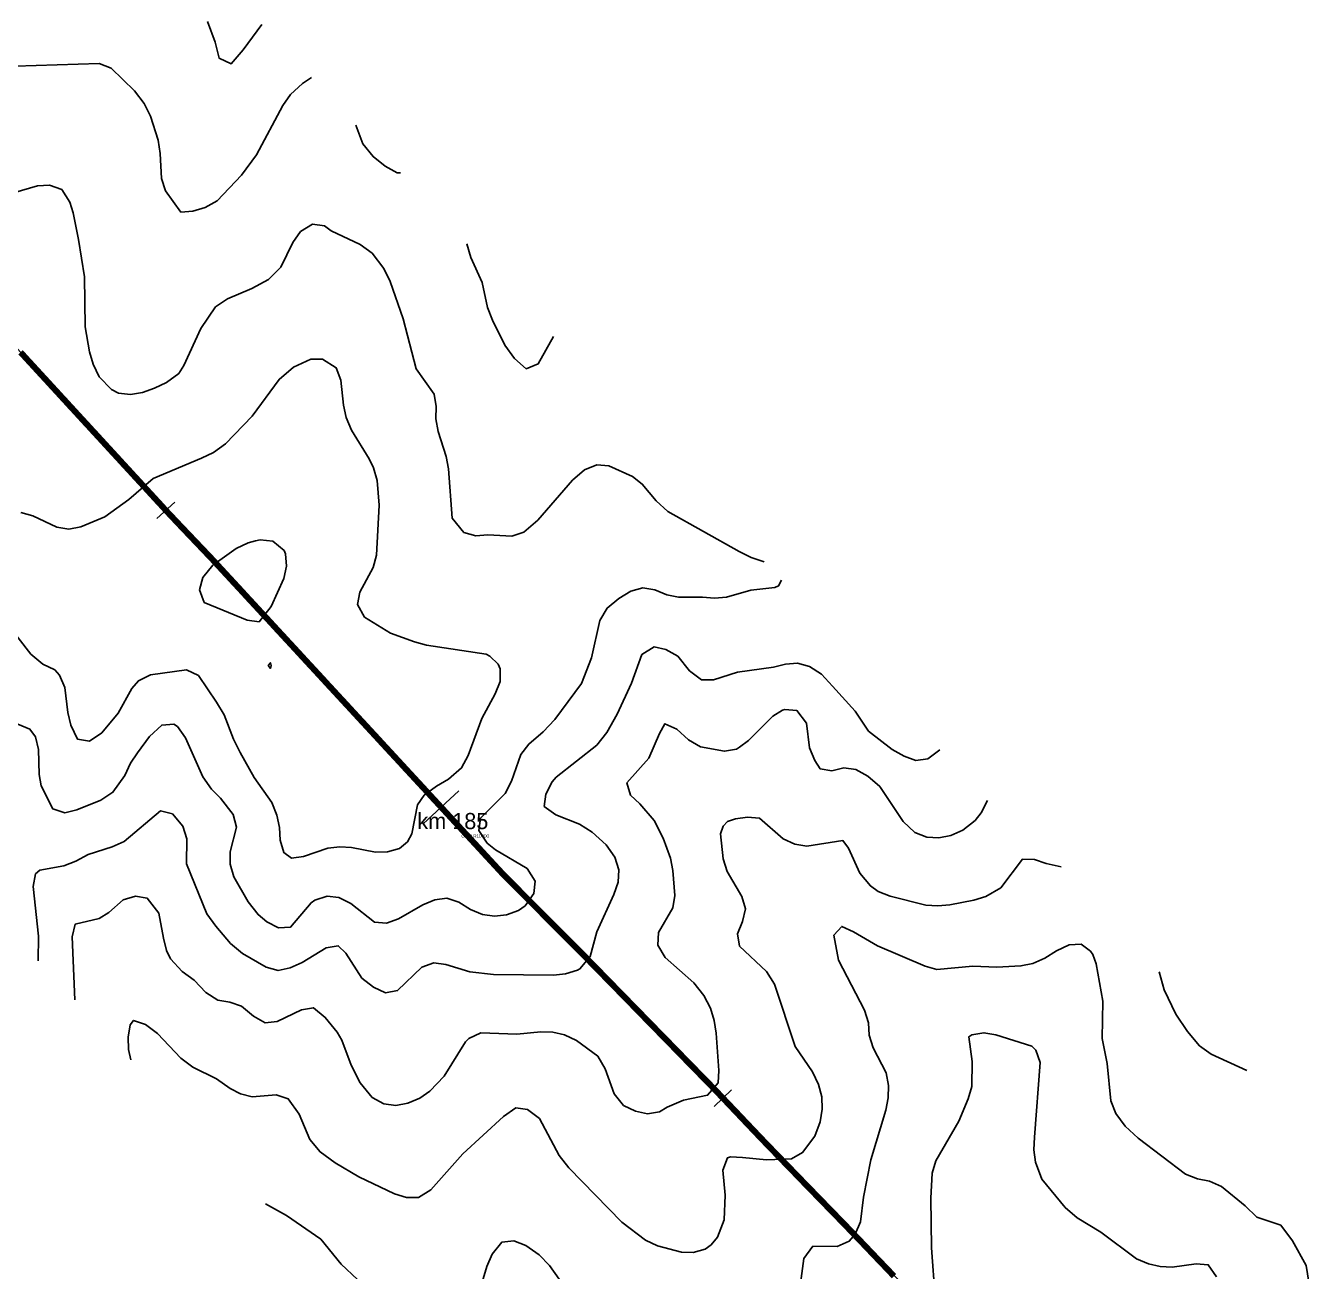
# Model space of a CAD drawing. Header units: metres. Extents: x 697254 to 930473, y 8023396 to 8227001.
# Drawn here: x 796579 to 799754, y 8123461 to 8126539 of the extents above; entities that cross this region are included whole.
import ezdxf

# ---------------------------------------------------------------- set-up
doc = ezdxf.new("R2010")
doc.units = ezdxf.units.M
for name, color, linetype in [('ALIGNMENT_FITTED', 4, 'Continuous'), ('CENTRELINE', 7, 'Continuous'), ('CHAINAGE', 7, 'Continuous'), ('CONTOUR_10M', 33, 'Continuous'), ('CONTOUR_INDEX_50M', 34, 'Continuous'), ('CURVE_LABELS', 4, 'Continuous'), ('GRADE_0-4', 3, 'Continuous'), ('GRADE_4-6', 2, 'Continuous'), ('GRADE_6-8', 30, 'Continuous')]:
    doc.layers.add(name, color=color, linetype=linetype)

msp = doc.modelspace()

# ---------------------------------------------------------------- linework, layer by layer
at = {"layer": 'ALIGNMENT_FITTED'}
for p, q in [((797585.4, 8124629.9), (794786.8, 8127655.5)), ((798760.6, 8123414.5), (797749.3, 8124456.9))]:
    msp.add_line(p, q, dxfattribs=at)
msp.add_arc((804926.6, 8131420.1), 10000, -137.23321, -135.86768, dxfattribs=at)
at = {"layer": 'CENTRELINE'}
msp.add_polyline3d([(798718.2, 8123456.3, 1164.9), (798711.3, 8123463.6, 1165.3), (798704.4, 8123470.8, 1165.8), (798697.5, 8123478, 1165.9), (798690.6, 8123485.3, 1166), (798683.6, 8123492.5, 1166.2), (798676.7, 8123499.7, 1166.5), (798669.8, 8123507, 1166.9), (798662.9, 8123514.2, 1167.5), (798656, 8123521.4, 1167.9), (798649.1, 8123528.7, 1168.7), (798642.2, 8123535.9, 1169.5), (798635.2, 8123543.1, 1170.1), (798628.3, 8123550.4, 1170.5), (798621.4, 8123557.6, 1170.7), (798614.5, 8123564.8, 1171), (798607.6, 8123572.1, 1171.3), (798600.6, 8123579.2, 1171.7), (798593.6, 8123586.4, 1172), (798586.7, 8123593.6, 1172.3), (798579.7, 8123600.8, 1172.6), (798572.7, 8123607.9, 1172.9), (798565.7, 8123615.1, 1173.3), (798558.7, 8123622.3, 1173.7), (798551.8, 8123629.5, 1174.2), (798544.8, 8123636.6, 1174.7), (798537.8, 8123643.8, 1175), (798530.8, 8123651, 1175.5), (798523.9, 8123658.2, 1176), (798516.9, 8123665.3, 1176.6), (798509.9, 8123672.5, 1177.1), (798502.9, 8123679.7, 1177.6), (798496, 8123686.9, 1178.2), (798489, 8123694.1, 1178.6), (798482.1, 8123701.3, 1179), (798475.1, 8123708.5, 1179.3), (798468.2, 8123715.6, 1179.4), (798461.2, 8123722.8, 1179.6), (798454.2, 8123730, 1179.7), (798447.3, 8123737.2, 1179.6), (798440.3, 8123744.4, 1179.7), (798433.4, 8123751.6, 1180.3), (798426.4, 8123758.8, 1180.9), (798419.4, 8123766, 1181.6), (798412.5, 8123773.2, 1182.3), (798405.5, 8123780.4, 1182.8), (798398.6, 8123787.6, 1183.2), (798391.7, 8123794.8, 1183.6), (798384.8, 8123802.1, 1183.8), (798377.9, 8123809.3, 1184.5), (798371, 8123816.6, 1185.2), (798364.1, 8123823.9, 1185.5), (798357.2, 8123831.1, 1185.7), (798350.3, 8123838.4, 1186), (798343.5, 8123845.6, 1186.7), (798336.6, 8123852.9, 1187.2), (798329.7, 8123860.1, 1187.6), (798322.8, 8123867.4, 1188), (798315.9, 8123874.7, 1188.4), (798309, 8123881.9, 1188.8), (798302.1, 8123889.2, 1189.1), (798295.2, 8123896.4, 1189.3), (798288.4, 8123903.7, 1189.9), (798281.4, 8123910.9, 1190.4), (798274.4, 8123918.1, 1190.9), (798267.5, 8123925.3, 1191.2), (798260.5, 8123932.4, 1191.4), (798253.5, 8123939.6, 1191.7), (798246.5, 8123946.7, 1192), (798239.5, 8123953.9, 1192.4), (798232.5, 8123961, 1192.8), (798225.5, 8123968.2, 1193.3), (798218.5, 8123975.4, 1193.9), (798211.5, 8123982.5, 1194.6), (798204.5, 8123989.7, 1195.3), (798197.5, 8123996.8, 1195.2), (798190.5, 8124004, 1195), (798183.6, 8124011.2, 1194.8), (798176.6, 8124018.3, 1194.6), (798169.6, 8124025.5, 1194.7), (798162.6, 8124032.6, 1195), (798155.6, 8124039.8, 1195.4), (798148.6, 8124047, 1195.8), (798141.6, 8124054.1, 1196.1), (798134.6, 8124061.3, 1196.1), (798127.6, 8124068.4, 1196.1), (798120.6, 8124075.6, 1196.1), (798113.6, 8124082.8, 1196.1), (798106.6, 8124089.9, 1196.1), (798099.7, 8124097.1, 1196.2), (798092.7, 8124104.2, 1196.2), (798085.7, 8124111.4, 1196.1), (798078.7, 8124118.6, 1196.2), (798071.7, 8124125.7, 1196.3), (798064.7, 8124132.9, 1196.4), (798057.7, 8124140, 1196.5), (798050.7, 8124147.2, 1196.7), (798043.7, 8124154.4, 1196.9), (798036.7, 8124161.5, 1197.2), (798029.7, 8124168.7, 1197.5), (798022.7, 8124175.8, 1197.8), (798015.8, 8124183, 1198), (798008.8, 8124190.1, 1198.2), (798001.8, 8124197.3, 1198.4), (797994.8, 8124204.5, 1198.8), (797987.8, 8124211.6, 1199.3), (797980.8, 8124218.8, 1199.6), (797973.8, 8124225.9, 1200), (797966.8, 8124233.1, 1200.3), (797959.8, 8124240.2, 1200.7), (797952.7, 8124247.3, 1201.2), (797945.7, 8124254.4, 1201.8), (797938.6, 8124261.5, 1202.5), (797931.5, 8124268.6, 1203.3), (797924.5, 8124275.7, 1203.9), (797917.4, 8124282.8, 1204.3), (797910.3, 8124289.9, 1204.7), (797903.3, 8124296.9, 1205.2), (797896.2, 8124304, 1205.8), (797889.2, 8124311.1, 1206.4), (797882.1, 8124318.2, 1206.9), (797875, 8124325.3, 1207.3), (797868, 8124332.4, 1207.8), (797860.9, 8124339.5, 1208.3), (797853.9, 8124346.6, 1208.7), (797846.8, 8124353.7, 1208.9), (797839.7, 8124360.8, 1209.3), (797832.7, 8124367.9, 1209.7), (797825.6, 8124374.9, 1210.3), (797818.6, 8124382, 1210.7), (797811.5, 8124389.1, 1211.1), (797804.4, 8124396.2, 1211.4), (797797.4, 8124403.3, 1211.5), (797790.3, 8124410.4, 1211.9), (797783.3, 8124417.5, 1212.2), (797776.2, 8124424.6, 1212.6), (797769.1, 8124431.7, 1212.8), (797762.1, 8124438.8, 1212.8), (797755.2, 8124446, 1212.7), (797748.4, 8124453.4, 1212.5), (797741.6, 8124460.7, 1212.3), (797734.8, 8124468.1, 1212.3), (797728, 8124475.4, 1212.2), (797721.2, 8124482.8, 1212.1), (797714.4, 8124490.1, 1211.8), (797707.7, 8124497.5, 1211.5), (797700.9, 8124504.8, 1211.5), (797694.1, 8124512.2, 1211.4), (797687.3, 8124519.5, 1211.3), (797680.5, 8124526.9, 1211.6), (797673.7, 8124534.2, 1211.9), (797666.9, 8124541.6, 1212.1), (797660.1, 8124548.9, 1212.4), (797653.3, 8124556.3, 1212.8), (797646.5, 8124563.6, 1213.1), (797639.8, 8124571, 1213.2), (797633, 8124578.3, 1213.4), (797626.2, 8124585.7, 1213.8), (797619.4, 8124593, 1214.5), (797612.6, 8124600.4, 1215.1), (797605.8, 8124607.7, 1215.7), (797599, 8124615.1, 1216.3), (797592.2, 8124622.5, 1217.2), (797585.4, 8124629.8, 1218.1), (797578.7, 8124637.2, 1218.9), (797571.9, 8124644.5, 1219.6), (797565.1, 8124651.9, 1220.3), (797558.3, 8124659.2, 1221.2), (797551.5, 8124666.6, 1222.1), (797544.7, 8124673.9, 1222.9), (797537.9, 8124681.3, 1223.4), (797531.1, 8124688.6, 1223.9), (797524.3, 8124696, 1224.3), (797517.5, 8124703.3, 1224.7), (797510.8, 8124710.7, 1225.1), (797504, 8124718, 1225.6), (797497.2, 8124725.4, 1226.1), (797490.4, 8124732.7, 1226.4), (797483.6, 8124740.1, 1226.6), (797476.8, 8124747.4, 1227), (797470, 8124754.8, 1227.5), (797463.2, 8124762.1, 1227.8), (797456.4, 8124769.5, 1228), (797449.7, 8124776.8, 1228.2), (797442.9, 8124784.2, 1228.5), (797436.1, 8124791.5, 1228.5), (797429.3, 8124798.9, 1228.4), (797422.5, 8124806.2, 1228), (797415.7, 8124813.6, 1227.9), (797408.9, 8124820.9, 1227.9), (797402.1, 8124828.3, 1227.9), (797395.3, 8124835.6, 1227.9), (797388.5, 8124843, 1227.8), (797381.8, 8124850.3, 1227.9), (797375, 8124857.7, 1228), (797368.2, 8124865, 1228), (797361.4, 8124872.4, 1228.1), (797354.6, 8124879.7, 1228.1), (797347.8, 8124887.1, 1228.1), (797341, 8124894.4, 1228.2), (797334.2, 8124901.8, 1228.2), (797327.4, 8124909.1, 1228.2), (797320.6, 8124916.5, 1228.3), (797313.9, 8124923.9, 1228.3), (797307.1, 8124931.2, 1228.3), (797300.3, 8124938.6, 1228.2), (797293.5, 8124945.9, 1228.2), (797286.7, 8124953.3, 1228.1), (797279.9, 8124960.6, 1228.2), (797273.1, 8124968, 1228.2), (797266.3, 8124975.3, 1228.3), (797259.5, 8124982.7, 1228.3), (797252.8, 8124990, 1228.4), (797246, 8124997.4, 1228.3), (797239.2, 8125004.7, 1228.3), (797232.4, 8125012.1, 1228.2), (797225.6, 8125019.4, 1228.2), (797218.8, 8125026.8, 1228.3), (797212, 8125034.1, 1228.4), (797205.2, 8125041.5, 1228.6), (797198.4, 8125048.8, 1228.8), (797191.6, 8125056.2, 1229.3), (797184.9, 8125063.5, 1229.7), (797178.1, 8125070.9, 1230), (797171.3, 8125078.2, 1230.1), (797164.5, 8125085.6, 1230.3), (797157.7, 8125092.9, 1230.4), (797150.9, 8125100.3, 1230.5), (797144.1, 8125107.6, 1230.7), (797137.3, 8125115, 1230.9), (797130.5, 8125122.3, 1231), (797123.7, 8125129.7, 1231.1), (797117, 8125137, 1231.2), (797110.2, 8125144.4, 1231.3), (797103.4, 8125151.7, 1231.3), (797096.6, 8125159.1, 1231.2), (797089.8, 8125166.4, 1231.1), (797083, 8125173.8, 1231.1), (797076.2, 8125181.1, 1231), (797069.4, 8125188.5, 1230.8), (797062.6, 8125195.8, 1230.5), (797055.8, 8125203.2, 1230.2), (797049.1, 8125210.5, 1229.9), (797042.3, 8125217.9, 1229.6), (797035.4, 8125225.2, 1229.4), (797028.5, 8125232.4, 1229.4), (797021.6, 8125239.7, 1229.3), (797014.7, 8125246.9, 1229), (797007.8, 8125254.2, 1228.6), (797000.9, 8125261.4, 1228), (796994, 8125268.7, 1227.5), (796987.1, 8125275.9, 1227.1), (796980.2, 8125283.2, 1226.8), (796973.3, 8125290.4, 1226.4), (796966.4, 8125297.7, 1226.1), (796959.5, 8125304.9, 1225.6), (796952.7, 8125312.2, 1225.1), (796945.8, 8125319.4, 1224.7), (796938.9, 8125326.7, 1224.2), (796932, 8125334, 1223.7), (796925.2, 8125341.3, 1223.3), (796918.4, 8125348.7, 1222.9), (796911.7, 8125356.1, 1222.5), (796904.9, 8125363.4, 1222.1), (796898.1, 8125370.8, 1221.7), (796891.3, 8125378.2, 1221.2), (796884.6, 8125385.5, 1220.9), (796877.8, 8125392.9, 1220.6), (796871, 8125400.3, 1220.2), (796864.3, 8125407.6, 1219.8), (796857.5, 8125415, 1219.2), (796850.7, 8125422.4, 1218.7), (796843.9, 8125429.7, 1218.1), (796837.2, 8125437.1, 1217.5), (796830.4, 8125444.5, 1216.8), (796823.6, 8125451.8, 1216.3), (796816.8, 8125459.2, 1216), (796810.1, 8125466.6, 1215.7), (796803.3, 8125473.9, 1215.4), (796796.5, 8125481.3, 1215.3), (796789.7, 8125488.7, 1215), (796783, 8125496, 1214.6), (796776.2, 8125503.4, 1213.9), (796769.4, 8125510.8, 1213.4), (796762.7, 8125518.1, 1212.7), (796755.9, 8125525.5, 1212.3), (796749.1, 8125532.9, 1211.8), (796742.3, 8125540.2, 1211.6), (796735.6, 8125547.6, 1211.2), (796728.8, 8125554.9, 1211), (796722, 8125562.3, 1210.7), (796715.2, 8125569.7, 1210.6), (796708.5, 8125577, 1210.9), (796701.7, 8125584.4, 1211.3), (796694.9, 8125591.8, 1211.7), (796688.1, 8125599.1, 1212), (796681.4, 8125606.5, 1212.3), (796674.6, 8125613.9, 1212.7), (796667.8, 8125621.2, 1213.2), (796661.1, 8125628.6, 1213.8), (796654.3, 8125636, 1214.1), (796647.5, 8125643.3, 1214.4), (796640.7, 8125650.7, 1214.6), (796634, 8125658.1, 1214.9), (796627.2, 8125665.4, 1215.1), (796620.4, 8125672.8, 1215.2), (796613.6, 8125680.2, 1215.4), (796606.9, 8125687.5, 1215.5), (796600.1, 8125694.9, 1215.7), (796593.3, 8125702.3, 1215.9), (796586.5, 8125709.6, 1216), (796579.8, 8125717, 1216.2), (796573, 8125724.4, 1216.3)], dxfattribs=at)
at = {"layer": 'CHAINAGE'}
for p, q in [((796947.3, 8125361.6), (796903.1, 8125321)), ((797649.9, 8124648.5), (797561.7, 8124567)), ((798323.9, 8123909.8), (798280.4, 8123868.5))]:
    msp.add_line(p, q, dxfattribs=at)
at = {"layer": 'CONTOUR_10M'}
for points, elevation in [([(797028.6, 8126549.2), (797047, 8126497.7), (797057, 8126458.5), (797086.4, 8126444.4), (797116.5, 8126478.6), (797162.6, 8126541.4)], 1190), ([(796548.8, 8126126), (796608.3, 8126143.3), (796637.9, 8126144.7), (796667.9, 8126133.9), (796687.7, 8126102.9), (796696.2, 8126076.4), (796709.1, 8126010.3), (796724.2, 8125917.8), (796726.1, 8125794.7), (796736.2, 8125733), (796745.3, 8125702.1), (796760.5, 8125671.1), (796790.7, 8125639.9), (796808.3, 8125630.8), (796837.9, 8125627.2), (796867.6, 8125632.6), (796897.3, 8125642.8), (796927.1, 8125657.3), (796957.1, 8125679), (796969.8, 8125698.9), (797011.6, 8125790.6), (797048.2, 8125844.4), (797078.1, 8125864.1), (797137.7, 8125889.5), (797179.1, 8125911.3), (797209.3, 8125941.7), (797239.2, 8126002.8), (797258.2, 8126030.1), (797288, 8126048.2), (797317.6, 8126044.3), (797333.7, 8126032.2), (797405.8, 8125997.7), (797435.1, 8125976.8), (797464.2, 8125939), (797479.9, 8125907), (797512.3, 8125814.3), (797544.2, 8125690.8), (797588.3, 8125628.6), (797593.8, 8125597.8), (797592.8, 8125567), (797598.7, 8125536.2), (797618.5, 8125474.4), (797624.2, 8125443.5), (797633.1, 8125321.6), (797662.2, 8125286.5), (797691.7, 8125278.4), (797721.3, 8125280.6), (797780.5, 8125277.7), (797810.3, 8125287.5), (797844.7, 8125317.3), (797930.5, 8125415.5), (797960.5, 8125441.1), (797990.3, 8125453.7), (798019.9, 8125451), (798078.7, 8125425), (798103, 8125405.9), (798137.1, 8125364.9), (798166.4, 8125338.5), (798342.6, 8125239.9), (798372, 8125224.6), (798404.6, 8125213.8)], 1210), ([(797240.5, 8125695.1), (797283.3, 8125714.7), (797312.9, 8125714.9), (797346.2, 8125693.6), (797357.7, 8125662.7), (797364.2, 8125601), (797371, 8125570.2), (797384.5, 8125539.2), (797427.9, 8125468.4), (797438.4, 8125446.1), (797447.6, 8125415.3), (797452.2, 8125353.7), (797446.3, 8125230.7), (797438, 8125200), (797405.2, 8125139), (797399.2, 8125108.3), (797416.7, 8125077.3), (797481, 8125037.6), (797539.9, 8125016.1), (797569.4, 8125008.2), (797717.1, 8124985.6), (797726.4, 8124980.6), (797746.4, 8124960.9), (797751.7, 8124949.4), (797751.5, 8124918.7), (797739.7, 8124888.1), (797706.2, 8124827), (797672.9, 8124735.2), (797656.3, 8124704.7), (797623.9, 8124676.6), (797594.1, 8124659.7), (797564.1, 8124637.6), (797547.5, 8124613.9), (797533.2, 8124541.9), (797522.4, 8124522), (797503, 8124505.7), (797473.3, 8124497.1), (797443.7, 8124496.7), (797384.6, 8124508), (797355, 8124510.2), (797325.4, 8124506.8), (797265.9, 8124485.7), (797236.2, 8124481.6), (797217.1, 8124495.6), (797208.2, 8124526.4), (797206.3, 8124557.2), (797199.9, 8124588.1), (797186.9, 8124619), (797143.8, 8124681.2), (797108.8, 8124743.2), (797092.3, 8124776.1), (797069.1, 8124836.1), (797050.5, 8124867.1), (797005.7, 8124932.8), (796976.3, 8124946.9), (796887.3, 8124934.9), (796857.5, 8124920.1), (796841.1, 8124900.8), (796807.8, 8124839.8), (796766.8, 8124791.7), (796736.9, 8124771), (796707.3, 8124775.6), (796690.1, 8124810.7), (796682.9, 8124841.6), (796675.8, 8124903.2), (796662.2, 8124934.1), (796650.6, 8124947.2), (796621.1, 8124961.2), (796591.9, 8124985.9), (796534.4, 8125059)], 1220), ([(796567.2, 8125336.1), (796596.7, 8125327.3), (796655.5, 8125299.4), (796685.1, 8125294.7), (796714.8, 8125300.3), (796774.4, 8125325.5), (796834.2, 8125368.1), (796894.2, 8125420), (797013.3, 8125469.9), (797043.1, 8125484.3), (797073, 8125505.4), (797138.4, 8125573.5), (797205.1, 8125664.8), (797240.5, 8125695.1)], 1220), ([(797147.3, 8125265.7), (797158.5, 8125268.5), (797189.7, 8125265.1), (797217.4, 8125242), (797221.4, 8125233.9), (797223.6, 8125203.1), (797217.1, 8125172.4), (797185.8, 8125103.4), (797155.6, 8125065.5), (797126.1, 8125069.7), (797020.3, 8125113.7), (797008.6, 8125144.6), (797016.9, 8125175.2), (797041.7, 8125205.7), (797099, 8125246.9), (797128.8, 8125261.3), (797147.3, 8125265.7)], 1230), ([(798446.9, 8125168.6), (798439.7, 8125155), (798430.2, 8125150.4), (798370.9, 8125144.1), (798311.4, 8125126.5), (798281.8, 8125124.2), (798252.2, 8125127), (798192.9, 8125126.4), (798163.4, 8125132.4), (798134, 8125144.8), (798104.4, 8125149.4), (798074.7, 8125141.4), (798044.8, 8125123.4), (798015.8, 8125099.5), (797997.7, 8125069), (797977.3, 8124977), (797953, 8124913.6), (797887.1, 8124824.5), (797858.3, 8124794.1), (797822.4, 8124763.8), (797802.5, 8124738), (797779.9, 8124672.1), (797764, 8124641.6), (797703.4, 8124580.9), (797698.8, 8124550.2), (797719.2, 8124519.2), (797739.9, 8124502.6), (797818.3, 8124456.2), (797837.9, 8124425.2), (797835, 8124394.5), (797813.4, 8124364), (797797, 8124352.9), (797767.2, 8124341.7), (797737.5, 8124338.3), (797708, 8124342.8), (797678.6, 8124355.3), (797649.2, 8124373), (797619.7, 8124382.7), (797590.1, 8124379.1), (797560.3, 8124366.4), (797500.6, 8124331.9), (797470.8, 8124320.8), (797441.2, 8124323.9), (797382.7, 8124369.7), (797353.3, 8124384.8), (797323.7, 8124387.9), (797293.9, 8124378.3), (797284.1, 8124371.5), (797233.8, 8124311.6), (797204.1, 8124309.9), (797174.7, 8124324.1), (797153.3, 8124342.6), (797128.6, 8124373.7), (797093, 8124435.8), (797083.9, 8124466.7), (797084, 8124497.4), (797099.9, 8124558.8), (797092.1, 8124589.6), (797060.6, 8124630.2), (797038.1, 8124651.9), (797016.4, 8124683), (796973.9, 8124779.2), (796953.8, 8124807), (796944.8, 8124812.6), (796915.1, 8124810.6), (796885.1, 8124782.6), (796854.9, 8124742.4), (796838.1, 8124716.3), (796823.6, 8124685.7), (796794.3, 8124644.5), (796764.4, 8124624.7), (796704.9, 8124601), (796675.2, 8124593.8), (796645.7, 8124604), (796616.9, 8124660.9), (796612.1, 8124688.7), (796610.6, 8124750.3), (796603.3, 8124781.2), (796589.3, 8124800.8), (796559.8, 8124812.6)], 1210), ([(797178.5, 8124957.6), (797183.8, 8124964.7), (797185.7, 8124957.5), (797183.6, 8124950.8), (797178.5, 8124957.6)], 1230), ([(798956.2, 8124624.1), (798940.5, 8124594.1), (798925.4, 8124574.6), (798895.4, 8124551), (798865.6, 8124538.1), (798835.9, 8124532.3), (798806.4, 8124533.6), (798776.9, 8124545.5), (798747.7, 8124572.3), (798689.9, 8124659.2), (798660.4, 8124684.8), (798631.1, 8124701), (798601.5, 8124704.8), (798571.8, 8124697.7), (798542.3, 8124702.8), (798529.6, 8124723), (798516, 8124754), (798508.9, 8124815.6), (798485.1, 8124846.3), (798455.5, 8124849.4), (798449.8, 8124847.2), (798425.7, 8124832.5), (798365.6, 8124772.6), (798343.4, 8124756.4), (798335.7, 8124751.5), (798306, 8124745.9), (798246.9, 8124756.6), (798217.5, 8124773.8), (798188.3, 8124800.7), (798158.9, 8124813.9), (798145.4, 8124790), (798119, 8124728.8), (798065.1, 8124668.1), (798074.2, 8124637.2), (798096.8, 8124616.4), (798132.4, 8124574.8), (798154.9, 8124531.3), (798172.6, 8124482), (798178.3, 8124451.1), (798183.1, 8124389.5), (798178.1, 8124358.8), (798143.4, 8124297.8), (798141, 8124267), (798159.7, 8124236), (798230.6, 8124173.5), (798254.8, 8124142.4), (798271.6, 8124111.4), (798280.8, 8124080.5), (798285.2, 8124049.6), (798291.8, 8123957.2), (798290.7, 8123926.5), (798264.4, 8123896.1), (798204.8, 8123883.8), (798164.1, 8123866.8), (798145.2, 8123855.3), (798115.5, 8123850.3), (798086, 8123856.3), (798056.6, 8123870.4), (798033.5, 8123899.4), (798011.3, 8123961.2), (797993, 8123992.3), (797940.4, 8124031.3), (797911, 8124044.9), (797881.5, 8124051.9), (797851.9, 8124052.6), (797792.6, 8124047), (797703.8, 8124050.6), (797674, 8124036.3), (797666.1, 8124027.7), (797613.5, 8123942.9), (797578.2, 8123905.9), (797553.5, 8123889.1), (797523.7, 8123876.3), (797494, 8123871.1), (797464.4, 8123874.6), (797435.1, 8123890.7), (797406, 8123926.6), (797383.4, 8123970.2), (797360.4, 8124032), (797348.5, 8124052.3), (797319.4, 8124088.4), (797290.2, 8124112.4), (797260.5, 8124106.7), (797200.8, 8124078.5), (797171.2, 8124074.8), (797141.8, 8124091.3), (797112.5, 8124116), (797083.1, 8124126.2), (797053.5, 8124130.6), (797024.2, 8124149.8), (796995, 8124180.7), (796965.7, 8124201.7), (796936.5, 8124233), (796927, 8124253.5), (796919.1, 8124284.4), (796908.1, 8124346.1), (796879.4, 8124382.9), (796849.9, 8124387.9), (796820.2, 8124378.9), (796784.2, 8124347.9), (796760.3, 8124332.8), (796700.9, 8124318.4), (796693.6, 8124287.6), (796700.4, 8124131.4)], 1190), ([(799138.3, 8124460.6), (799101.5, 8124468.5), (799072.1, 8124478.8), (799042.5, 8124479), (798989.2, 8124408.8), (798952.3, 8124387), (798922.6, 8124378), (798863.2, 8124366.6), (798833.5, 8124363.9), (798804, 8124366), (798715.4, 8124387.7), (798686, 8124399.3), (798666.8, 8124413.4), (798640.6, 8124444.5), (798612.5, 8124506.5), (798598.9, 8124525.3), (798509.9, 8124511.4), (798480.4, 8124516.3), (798450.9, 8124529.6), (798392.5, 8124580.7), (798362.9, 8124582.7), (798333.2, 8124579.2), (798313.4, 8124572.3), (798303.3, 8124561), (798296.1, 8124541.7), (798302.6, 8124480.1), (798313.1, 8124449.2), (798349.1, 8124387.1), (798358, 8124356.3), (798350.8, 8124325.6), (798338.3, 8124295), (798343.6, 8124264.2), (798410.1, 8124201.7), (798429.9, 8124170.6), (798481, 8124016.1), (798523.4, 8123953.9), (798538.9, 8123922.9), (798546.4, 8123892.1), (798547.4, 8123861.3), (798542.9, 8123830.6), (798529.3, 8123795.2), (798499.1, 8123754.5), (798471.5, 8123739.3), (798410, 8123736.1), (798350.9, 8123742.6), (798321.3, 8123744.2), (798313.9, 8123741.6), (798302.2, 8123711), (798307.5, 8123649.4), (798305, 8123587.9), (798288.9, 8123545.5), (798273.6, 8123526.8), (798258.8, 8123515.4), (798229.1, 8123507.7), (798199.5, 8123508), (798140.5, 8123523.8), (798111.1, 8123537.8), (798052.5, 8123582.6), (797921.5, 8123716.4), (797897.7, 8123747.5), (797848.9, 8123838.4), (797819.6, 8123861), (797790, 8123864.9), (797760.1, 8123843.2), (797659.4, 8123750.9), (797579.9, 8123662.1), (797550, 8123643.3), (797520.4, 8123643), (797490.9, 8123652.4), (797402.7, 8123694.8), (797343.9, 8123729), (797306.7, 8123755.9), (797281.1, 8123787), (797255.2, 8123848.9), (797227.7, 8123887.5), (797198.3, 8123897.3), (797139, 8123892.4), (797109.5, 8123899.6), (797084.4, 8123912.9), (797050.8, 8123936.9), (796992, 8123965.3), (796962.7, 8123987.3), (796904.3, 8124048.5), (796875, 8124070.7), (796845.6, 8124081.1), (796836.8, 8124070.2), (796831.9, 8124039.5), (796833.1, 8124008.8), (796838.6, 8123983.7)], 1180), ([(799754.2, 8123413.3), (799744.3, 8123475), (799710, 8123536.2), (799681, 8123575.4), (799622, 8123594.7), (799592.8, 8123623), (799534.3, 8123670.7), (799504.9, 8123683.8), (799475.3, 8123689.8), (799445.9, 8123700.9), (799328.7, 8123789.6), (799296.5, 8123819.8), (799273.2, 8123850.9), (799261.2, 8123881.9), (799252.1, 8123974.3), (799240.1, 8124036), (799241.2, 8124128.3), (799225, 8124220.8), (799216.8, 8124243.8), (799210.7, 8124251.8), (799187.5, 8124269.4), (799157.9, 8124267.3), (799126.6, 8124253), (799098.2, 8124234.7), (799068.4, 8124221.9), (799038.7, 8124215.6), (798979.4, 8124212.3), (798920.2, 8124214.8), (798831.3, 8124207.1), (798801.8, 8124214.6), (798684.1, 8124265.5), (798625.3, 8124299.7), (798595.9, 8124313), (798576.7, 8124291.6), (798588.2, 8124229.9), (798652.1, 8124105.9), (798662, 8124075), (798663.9, 8124044.2), (798673.5, 8124013.3), (798705.6, 8123951.3), (798711.7, 8123920.5), (798710.5, 8123889.7), (798704.6, 8123859.1), (798668.2, 8123736.5), (798649.4, 8123644.5), (798642.4, 8123583), (798629.3, 8123552.5), (798614.4, 8123535.9), (798584.6, 8123522.3), (798524.6, 8123523.2), (798501.9, 8123492.8), (798494.3, 8123431.3)], 1170), ([(799597.6, 8123957.2), (799509.4, 8123997.4), (799480.1, 8124018.2), (799450.9, 8124053.2), (799421.9, 8124096), (799393.2, 8124156.9), (799381, 8124201.1)], 1180), ([(799522.3, 8123447.4), (799501.9, 8123477.4), (799472.3, 8123479.5), (799413, 8123471.3), (799383.4, 8123473.3), (799353.9, 8123479.2), (799324.5, 8123491.5), (799236.6, 8123557.4), (799177.9, 8123593.3), (799148.6, 8123618.9), (799090.4, 8123688.7), (799075, 8123730.7), (799071, 8123761.5), (799072.2, 8123792.3), (799086.8, 8123976.7), (799075.7, 8124007.6), (799065.5, 8124017.5), (798977, 8124045.1), (798947.5, 8124050.3), (798917.8, 8124045), (798910.3, 8124040.7), (798918.6, 8123979.1), (798917.9, 8123917.5), (798908.4, 8123886.9), (798885.2, 8123832.2), (798828.9, 8123734.2), (798819.6, 8123703.6), (798815.9, 8123642.1), (798818, 8123519), (798826.7, 8123395.8)], 1160), ([(797399.1, 8123440.6), (797358.9, 8123478.3), (797308.2, 8123540.5), (797223.6, 8123599.3), (797171.9, 8123627.4)], 1170), ([(797931.4, 8123394), (797873.3, 8123475.2), (797848.4, 8123502.1), (797814.8, 8123524.4), (797785.4, 8123536.7), (797755.7, 8123532.8), (797731.9, 8123503.7), (797719, 8123473.1), (797691.9, 8123381.2)], 1170)]:
    msp.add_lwpolyline(points, dxfattribs=dict(at, elevation=elevation))
at = {"layer": 'CONTOUR_INDEX_50M', "elevation": 1200}
for points in [[(796553.2, 8126438.7), (796760.6, 8126445.2), (796790.1, 8126433.6), (796848.2, 8126377.5), (796871.4, 8126346.4), (796887.1, 8126315.4), (796906, 8126255.9), (796911.4, 8126222.8), (796914.6, 8126161.2), (796924.8, 8126130.3), (796962.7, 8126078.1), (796992.4, 8126080.2), (797022.1, 8126089.5), (797052, 8126106.1), (797112.1, 8126169.7), (797149, 8126219.4), (797214.2, 8126341.5), (797233.4, 8126368.3), (797263.4, 8126396), (797285.1, 8126410.5)], [(797395.3, 8126292.7), (797412.6, 8126246.4), (797437.7, 8126215.3), (797467.8, 8126191.4), (797497.1, 8126174.9), (797505.5, 8126174.9)], [(797669.4, 8125999.7), (797679, 8125965.7), (797707.5, 8125903.8), (797720.6, 8125842.1), (797733, 8125811.1), (797763.5, 8125749.2), (797786.8, 8125716.3), (797816, 8125691.1), (797845.8, 8125703.1), (797883.3, 8125771)], [(798838.8, 8124749.6), (798809.1, 8124727.6), (798779.5, 8124723.5), (798750, 8124733.7), (798720.6, 8124750.5), (798662, 8124795.9), (798629.1, 8124844.6), (798573.3, 8124907), (798545.6, 8124936.4), (798516.3, 8124955.6), (798486.7, 8124963.3), (798457.1, 8124960.9), (798427.4, 8124953.9), (798338.4, 8124941.6), (798278.9, 8124922.4), (798249.3, 8124922.1), (798220, 8124944.8), (798190.9, 8124980.7), (798161.5, 8124997.7), (798132, 8125003.8), (798102.1, 8124984.9), (798076.4, 8124914.1), (798040.8, 8124837.6), (798015.4, 8124791.9), (797990.3, 8124761.4), (797890.5, 8124681.7), (797880.4, 8124670.7), (797864.4, 8124640.2), (797860.4, 8124609.5), (797889.2, 8124589), (797948.1, 8124565.9), (797979.4, 8124546.2), (798013.5, 8124515), (798035.5, 8124483.9), (798045.2, 8124453), (798043.4, 8124422.3), (798032.9, 8124391.7), (797990.7, 8124300), (797974.3, 8124238.7), (797948.9, 8124208.3), (797942.9, 8124205.2), (797913.2, 8124196), (797883.5, 8124192.8), (797735.5, 8124194.3), (797676.4, 8124200.7), (797617.4, 8124218.8), (797587.9, 8124223.4), (797558.1, 8124212.8), (797498, 8124154.7), (797468.3, 8124149.1), (797438.9, 8124163), (797409.6, 8124185.6), (797369.9, 8124247.3), (797351.6, 8124265.5), (797321.9, 8124260.3), (797262.1, 8124224.3), (797232.3, 8124210.6), (797202.6, 8124204.5), (797173.1, 8124212.5), (797114.4, 8124246.1), (797085.1, 8124271), (797048.5, 8124313.4), (797027, 8124344.3), (796976.7, 8124468.2), (796976.8, 8124529.7), (796967, 8124560.6), (796941.6, 8124591.7), (796912.1, 8124598.4), (796822.2, 8124522.8), (796792.4, 8124509.7), (796732.9, 8124491.1), (796703.1, 8124474.4), (796673.3, 8124463.1), (796613.9, 8124452.3), (796603.4, 8124442.7), (796597.1, 8124412.1), (796610.8, 8124288.8), (796610.1, 8124228)]]:
    msp.add_lwpolyline(points, dxfattribs=at)
at = {"layer": 'GRADE_0-4', "const_width": 15}
for points in [[(796776.2, 8125503.4), (796769.4, 8125510.8), (796762.7, 8125518.1), (796755.9, 8125525.5), (796749.1, 8125532.9), (796742.3, 8125540.2), (796735.6, 8125547.6), (796728.8, 8125554.9), (796722, 8125562.3), (796715.2, 8125569.7), (796708.5, 8125577), (796701.7, 8125584.4), (796694.9, 8125591.8), (796688.1, 8125599.1), (796681.4, 8125606.5), (796674.6, 8125613.9), (796667.8, 8125621.2), (796661.1, 8125628.6), (796654.3, 8125636), (796647.5, 8125643.3), (796640.7, 8125650.7), (796634, 8125658.1), (796627.2, 8125665.4), (796620.4, 8125672.8), (796613.6, 8125680.2), (796606.9, 8125687.5), (796600.1, 8125694.9), (796593.3, 8125702.3), (796586.5, 8125709.6), (796579.8, 8125717), (796573, 8125724.4), (796566.2, 8125731.7)], [(797490.4, 8124732.7), (797483.6, 8124740.1), (797476.8, 8124747.4), (797470, 8124754.8), (797463.2, 8124762.1), (797456.4, 8124769.5), (797449.7, 8124776.8), (797442.9, 8124784.2), (797436.1, 8124791.5), (797429.3, 8124798.9), (797422.5, 8124806.2), (797415.7, 8124813.6), (797408.9, 8124820.9), (797402.1, 8124828.3), (797395.3, 8124835.6), (797388.5, 8124843), (797381.8, 8124850.3), (797375, 8124857.7), (797368.2, 8124865), (797361.4, 8124872.4), (797354.6, 8124879.7), (797347.8, 8124887.1), (797341, 8124894.4), (797334.2, 8124901.8), (797327.4, 8124909.1), (797320.6, 8124916.5), (797313.9, 8124923.9), (797307.1, 8124931.2), (797300.3, 8124938.6), (797293.5, 8124945.9), (797286.7, 8124953.3), (797279.9, 8124960.6), (797273.1, 8124968), (797266.3, 8124975.3), (797259.5, 8124982.7), (797252.8, 8124990), (797246, 8124997.4), (797239.2, 8125004.7), (797232.4, 8125012.1), (797225.6, 8125019.4), (797218.8, 8125026.8), (797212, 8125034.1), (797205.2, 8125041.5), (797198.4, 8125048.8), (797191.6, 8125056.2), (797184.9, 8125063.5), (797178.1, 8125070.9), (797171.3, 8125078.2), (797164.5, 8125085.6), (797157.7, 8125092.9), (797150.9, 8125100.3), (797144.1, 8125107.6), (797137.3, 8125115), (797130.5, 8125122.3), (797123.7, 8125129.7), (797117, 8125137), (797110.2, 8125144.4), (797103.4, 8125151.7), (797096.6, 8125159.1), (797089.8, 8125166.4), (797083, 8125173.8), (797076.2, 8125181.1), (797069.4, 8125188.5), (797062.6, 8125195.8), (797055.8, 8125203.2), (797049.1, 8125210.5), (797042.3, 8125217.9), (797035.4, 8125225.2), (797028.5, 8125232.4), (797021.6, 8125239.7), (797014.7, 8125246.9), (797007.8, 8125254.2), (797000.9, 8125261.4), (796994, 8125268.7), (796987.1, 8125275.9), (796980.2, 8125283.2), (796973.3, 8125290.4), (796966.4, 8125297.7), (796959.5, 8125304.9)], [(797832.7, 8124367.9), (797825.6, 8124374.9), (797818.6, 8124382), (797811.5, 8124389.1), (797804.4, 8124396.2), (797797.4, 8124403.3), (797790.3, 8124410.4), (797783.3, 8124417.5), (797776.2, 8124424.6), (797769.1, 8124431.7), (797762.1, 8124438.8), (797755.2, 8124446), (797748.4, 8124453.4), (797741.6, 8124460.7), (797734.8, 8124468.1), (797728, 8124475.4), (797721.2, 8124482.8), (797714.4, 8124490.1), (797707.7, 8124497.5), (797700.9, 8124504.8), (797694.1, 8124512.2), (797687.3, 8124519.5), (797680.5, 8124526.9), (797673.7, 8124534.2), (797666.9, 8124541.6), (797660.1, 8124548.9), (797653.3, 8124556.3), (797646.5, 8124563.6), (797639.8, 8124571)], [(798267.5, 8123925.3), (798260.5, 8123932.4), (798253.5, 8123939.6), (798246.5, 8123946.7), (798239.5, 8123953.9), (798232.5, 8123961), (798225.5, 8123968.2), (798218.5, 8123975.4), (798211.5, 8123982.5), (798204.5, 8123989.7), (798197.5, 8123996.8), (798190.5, 8124004), (798183.6, 8124011.2), (798176.6, 8124018.3), (798169.6, 8124025.5), (798162.6, 8124032.6), (798155.6, 8124039.8), (798148.6, 8124047), (798141.6, 8124054.1), (798134.6, 8124061.3), (798127.6, 8124068.4), (798120.6, 8124075.6), (798113.6, 8124082.8), (798106.6, 8124089.9), (798099.7, 8124097.1), (798092.7, 8124104.2), (798085.7, 8124111.4), (798078.7, 8124118.6), (798071.7, 8124125.7), (798064.7, 8124132.9), (798057.7, 8124140), (798050.7, 8124147.2), (798043.7, 8124154.4), (798036.7, 8124161.5), (798029.7, 8124168.7), (798022.7, 8124175.8), (798015.8, 8124183), (798008.8, 8124190.1), (798001.8, 8124197.3), (797994.8, 8124204.5), (797987.8, 8124211.6), (797980.8, 8124218.8)], [(798309, 8123881.9), (798302.1, 8123889.2), (798295.2, 8123896.4), (798288.4, 8123903.7)], [(798433.4, 8123751.6), (798426.4, 8123758.8), (798419.4, 8123766), (798412.5, 8123773.2), (798405.5, 8123780.4), (798398.6, 8123787.6)], [(798454.2, 8123730), (798447.3, 8123737.2), (798440.3, 8123744.4)], [(798530.8, 8123651), (798523.9, 8123658.2), (798516.9, 8123665.3), (798509.9, 8123672.5), (798502.9, 8123679.7), (798496, 8123686.9), (798489, 8123694.1), (798482.1, 8123701.3)], [(798725.1, 8123449.1), (798718.2, 8123456.3), (798711.3, 8123463.6), (798704.4, 8123470.8), (798697.5, 8123478), (798690.6, 8123485.3), (798683.6, 8123492.5), (798676.7, 8123499.7), (798669.8, 8123507), (798662.9, 8123514.2), (798656, 8123521.4), (798649.1, 8123528.7), (798642.2, 8123535.9), (798635.2, 8123543.1), (798628.3, 8123550.4), (798621.4, 8123557.6)]]:
    msp.add_lwpolyline(points, dxfattribs=at)
at = {"layer": 'GRADE_4-6', "const_width": 15}
for points in [[(796959.5, 8125304.9), (796952.7, 8125312.2), (796945.8, 8125319.4), (796938.9, 8125326.7), (796932, 8125334), (796925.2, 8125341.3), (796918.4, 8125348.7), (796911.7, 8125356.1), (796904.9, 8125363.4), (796898.1, 8125370.8), (796891.3, 8125378.2), (796884.6, 8125385.5), (796877.8, 8125392.9), (796871, 8125400.3), (796864.3, 8125407.6), (796857.5, 8125415), (796850.7, 8125422.4), (796843.9, 8125429.7), (796837.2, 8125437.1), (796830.4, 8125444.5), (796823.6, 8125451.8), (796816.8, 8125459.2), (796810.1, 8125466.6), (796803.3, 8125473.9), (796796.5, 8125481.3), (796789.7, 8125488.7), (796783, 8125496), (796776.2, 8125503.4)], [(797544.7, 8124673.9), (797537.9, 8124681.3), (797531.1, 8124688.6), (797524.3, 8124696), (797517.5, 8124703.3), (797510.8, 8124710.7), (797504, 8124718), (797497.2, 8124725.4), (797490.4, 8124732.7)], [(797639.8, 8124571), (797633, 8124578.3), (797626.2, 8124585.7), (797619.4, 8124593), (797612.6, 8124600.4), (797605.8, 8124607.7), (797599, 8124615.1), (797592.2, 8124622.5), (797585.4, 8124629.8), (797578.7, 8124637.2)], [(797980.8, 8124218.8), (797973.8, 8124225.9), (797966.8, 8124233.1), (797959.8, 8124240.2), (797952.7, 8124247.3), (797945.7, 8124254.4), (797938.6, 8124261.5), (797931.5, 8124268.6), (797924.5, 8124275.7), (797917.4, 8124282.8), (797910.3, 8124289.9), (797903.3, 8124296.9), (797896.2, 8124304), (797889.2, 8124311.1), (797882.1, 8124318.2), (797875, 8124325.3), (797868, 8124332.4), (797860.9, 8124339.5), (797853.9, 8124346.6), (797846.8, 8124353.7), (797839.7, 8124360.8), (797832.7, 8124367.9)], [(798288.4, 8123903.7), (798281.4, 8123910.9), (798274.4, 8123918.1), (798267.5, 8123925.3)], [(798398.6, 8123787.6), (798391.7, 8123794.8), (798384.8, 8123802.1), (798377.9, 8123809.3), (798371, 8123816.6), (798364.1, 8123823.9), (798357.2, 8123831.1), (798350.3, 8123838.4), (798343.5, 8123845.6), (798336.6, 8123852.9), (798329.7, 8123860.1), (798322.8, 8123867.4), (798315.9, 8123874.7), (798309, 8123881.9)], [(798440.3, 8123744.4), (798433.4, 8123751.6)], [(798482.1, 8123701.3), (798475.1, 8123708.5), (798468.2, 8123715.6), (798461.2, 8123722.8), (798454.2, 8123730)], [(798621.4, 8123557.6), (798614.5, 8123564.8), (798607.6, 8123572.1), (798600.6, 8123579.2), (798593.6, 8123586.4), (798586.7, 8123593.6), (798579.7, 8123600.8), (798572.7, 8123607.9), (798565.7, 8123615.1), (798558.7, 8123622.3), (798551.8, 8123629.5), (798544.8, 8123636.6), (798537.8, 8123643.8), (798530.8, 8123651)]]:
    msp.add_lwpolyline(points, dxfattribs=at)
at = {"layer": 'GRADE_6-8', "const_width": 15}
msp.add_lwpolyline([(797578.7, 8124637.2), (797571.9, 8124644.5), (797565.1, 8124651.9), (797558.3, 8124659.2), (797551.5, 8124666.6), (797544.7, 8124673.9)], dxfattribs=at)

# ---------------------------------------------------------------- texts
at = {"layer": 'CHAINAGE'}
msp.add_text('km 185', height=40, dxfattribs=at).set_placement((797547, 8124553.5))
at = {"layer": 'CURVE_LABELS'}
msp.add_text('C259 R10000', height=8, dxfattribs=at).set_placement((797655.9, 8124532.6))

doc.saveas('drawing.dxf')
